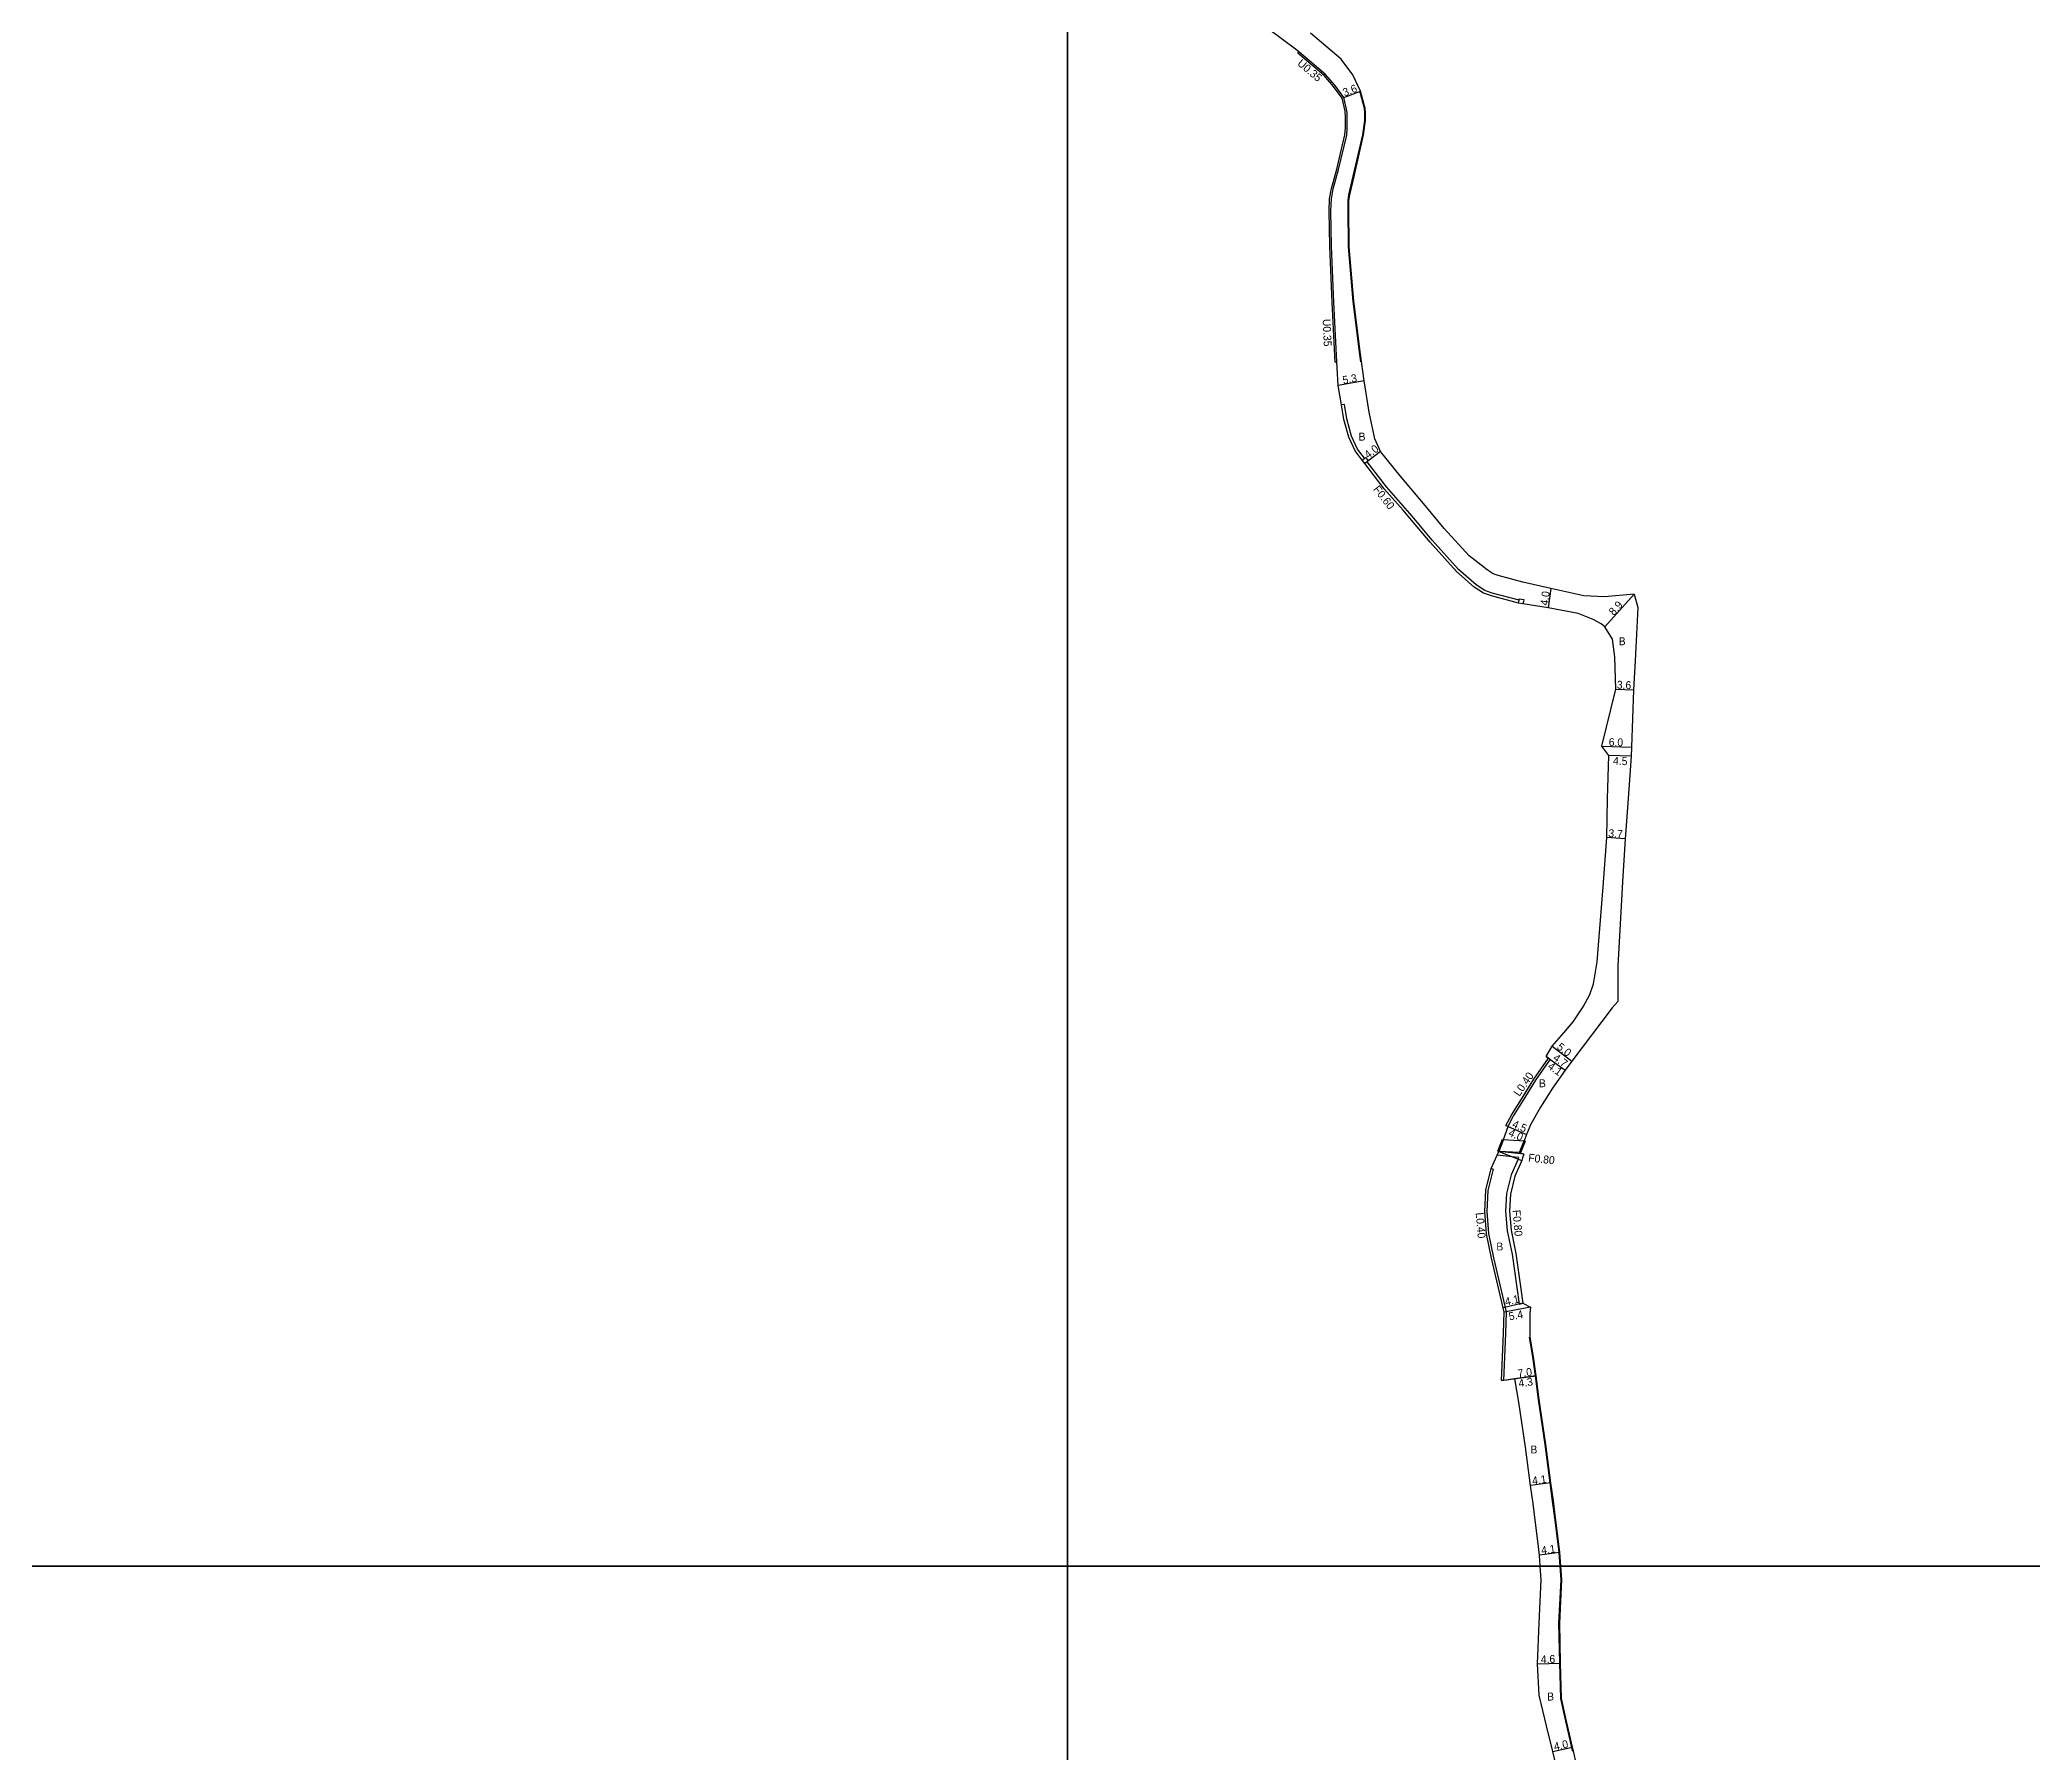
# Model space of a CAD drawing. Header units: metres. Extents: x -24000 to -20000, y -114000 to -111000.
# Drawn here: x -21007.8 to -20605, y -113437.6 to -113091.4 of the extents above; entities that cross this region are included whole.
import ezdxf

# ---------------------------------------------------------------- set-up
doc = ezdxf.new("R2010")
doc.units = ezdxf.units.M
doc.header["$LTSCALE"] = 2.5
for name, color, linetype in [('側溝・桝', 7, 'Continuous'), ('図郭', 7, 'Continuous'), ('幅員', 7, 'Continuous'), ('歩道・分離帯・安全施設', 7, 'Continuous'), ('舗装', 7, 'Continuous'), ('道路', 7, 'Continuous')]:
    doc.layers.add(name, color=color, linetype=linetype)
doc.styles.get("Standard").update_dxf_attribs({"font": ''})
doc.styles.get('Standard').set_extended_font_data('@MS PGothic')

msp = doc.modelspace()

# ---------------------------------------------------------------- linework, layer by layer
at = {"layer": '側溝・桝'}
for points in [[(-20753.42, -113094.13), (-20753.19, -113093.87)], [(-20745.9, -113156.58), (-20746.5, -113144.52), (-20746.97, -113133.15), (-20747.12, -113126.01), (-20747, -113123.55), (-20746.63, -113121.48), (-20745.51, -113117.55), (-20743.89, -113110.63), (-20743.78, -113109.24), (-20743.77, -113108.27), (-20743.8, -113107.6), (-20743.8, -113106.86), (-20743.83, -113106.14), (-20743.86, -113105.84), (-20744.47, -113103.21), (-20746.2, -113100.83), (-20748.13, -113098.64), (-20753.42, -113094.13)], [(-20745.9, -113156.58), (-20745.55, -113156.53)], [(-20739.96, -113176.02), (-20741.33, -113174.21), (-20742.57, -113171.57), (-20743.52, -113168.07), (-20744.01, -113165.13), (-20744.6, -113165.23)], [(-20731.71, -113186.14), (-20735.48, -113181.82), (-20739.42, -113176.74)], [(-20708.69, -113204.75), (-20714.1, -113203.29), (-20715.59, -113202.73), (-20717.38, -113201.6), (-20720.95, -113198.5), (-20726.23, -113192.61), (-20730.3, -113187.76), (-20731.71, -113186.14)], [(-20702.74, -113297.32), (-20702.41, -113297.55), (-20705.34, -113301.79), (-20707.53, -113305.3), (-20709.82, -113308.92), (-20710.99, -113311.12)], [(-20708.78, -113317.4), (-20708.89, -113317.39), (-20713.11, -113316.92)], [(-20707.76, -113316.71), (-20712.77, -113316.16)], [(-20708.88, -113317.75), (-20710.3, -113320.93), (-20711.22, -113324.66), (-20711.43, -113328.25), (-20711.1, -113332.23), (-20710.12, -113336.96), (-20708.69, -113347.06), (-20707.9, -113346.87)], [(-20708.78, -113317.4), (-20708.88, -113317.75)], [(-20714.31, -113319.65), (-20713.93, -113319.78), (-20714.99, -113324.09), (-20715.23, -113328.3), (-20714.86, -113332.77), (-20713.85, -113337.69), (-20711.3, -113348.61), (-20711.41, -113352.96), (-20711.85, -113362.46)]]:
    msp.add_lwpolyline(points, dxfattribs=at)
for points in [[(-20740.44, -113176.39), (-20739.96, -113176.02), (-20739.72, -113175.84), (-20739.18, -113176.56), (-20739.42, -113176.74), (-20739.9, -113177.1)], [(-20708.78, -113205.35), (-20708.69, -113204.75), (-20708.64, -113204.46), (-20707.75, -113204.6), (-20707.82, -113204.99), (-20707.9, -113205.49)]]:
    msp.add_lwpolyline(points, close=True, dxfattribs=at)
at = {"layer": '図郭'}
for points in [[(-21600, -112800), (-20800, -112800), (-20800, -113400), (-21600, -113400)], [(-20800, -112800), (-20000, -112800), (-20000, -113400), (-20800, -113400)], [(-21600, -113400), (-20800, -113400), (-20800, -114000), (-21600, -114000)], [(-20800, -113400), (-20000, -113400), (-20000, -114000), (-20800, -114000)]]:
    msp.add_lwpolyline(points, close=True, dxfattribs=at)
at = {"layer": '幅員'}
for points in [[(-20744.14, -113103.06), (-20740.78, -113101.78)], [(-20740.03, -113160.39), (-20745.25, -113161.34)], [(-20736.74, -113174.65), (-20739.9, -113177.1)], [(-20702.27, -113202.33), (-20702.78, -113206.3)], [(-20685.41, -113203.5), (-20691.36, -113210.12)], [(-20689.16, -113222.69), (-20685.56, -113222.83)], [(-20691.98, -113234.25), (-20685.98, -113234.41)], [(-20686.03, -113236.29), (-20690.52, -113236.14)], [(-20687.26, -113252.98), (-20690.95, -113252.68)], [(-20703.22, -113296.97), (-20699.4, -113299.71)], [(-20702.74, -113297.32), (-20699.4, -113299.71)], [(-20701.97, -113294.86), (-20698.03, -113297.93)], [(-20711.36, -113310.96), (-20707.22, -113312.74)], [(-20710.9, -113311.16), (-20707.22, -113312.74)], [(-20712.77, -113316.16), (-20708.12, -113318)], [(-20707.9, -113346.87), (-20711.89, -113347.81)], [(-20706.39, -113347.68), (-20711.7, -113348.65)], [(-20712.25, -113362.52), (-20705.32, -113361.55)], [(-20705.32, -113361.55), (-20709.58, -113362.15)], [(-20702.31, -113383.18), (-20706.38, -113383.72)], [(-20700.5, -113397.26), (-20704.56, -113397.78)], [(-20704.98, -113419.77), (-20700.38, -113419.65)], [(-20701.85, -113437.49), (-20697.94, -113436.64)]]:
    msp.add_lwpolyline(points, dxfattribs=at)
at = {"layer": '歩道・分離帯・安全施設'}
for points in [[(-20740.68, -113156.53), (-20740.88, -113155.03), (-20742.22, -113144.31), (-20743.2, -113133.29), (-20743.25, -113125.47), (-20743.25, -113123.94), (-20743.09, -113122.74), (-20742.21, -113119.02), (-20740.28, -113110.62), (-20739.89, -113107.76), (-20739.87, -113106.94), (-20739.89, -113106.11), (-20739.96, -113105.29), (-20739.99, -113105.07), (-20740.92, -113101.82)], [(-20706.67, -113353.75), (-20705.99, -113357.7), (-20705.47, -113361.57), (-20704.83, -113366.32), (-20703.49, -113375.43), (-20702.46, -113383.2), (-20701.97, -113386.85), (-20701.54, -113390.24), (-20700.92, -113395.05), (-20700.65, -113397.28), (-20700.46, -113400)], [(-20700.46, -113400), (-20700.26, -113402.76), (-20700.69, -113411.57), (-20700.53, -113419.65), (-20700.3, -113426.79), (-20699.29, -113431.39), (-20698.09, -113436.67), (-20697.92, -113437.41)]]:
    msp.add_lwpolyline(points, dxfattribs=at)
at = {"layer": '道路'}
for points in [[(-20704.4, -113400), (-20704.56, -113397.78), (-20704.82, -113395.54), (-20705.46, -113390.74), (-20705.87, -113387.36), (-20706.38, -113383.72), (-20707.38, -113375.97), (-20708.72, -113366.89), (-20709.58, -113362.15), (-20711.85, -113362.46), (-20712.25, -113362.52), (-20711.81, -113352.95), (-20711.7, -113348.65), (-20711.89, -113347.81), (-20714.24, -113337.77), (-20715.26, -113332.83), (-20715.63, -113328.3), (-20715.38, -113324.03), (-20714.31, -113319.65), (-20713.11, -113316.92), (-20712.77, -113316.16), (-20711.83, -113313.74), (-20710.9, -113311.16), (-20710.99, -113311.12), (-20711.36, -113310.96), (-20710.17, -113308.72), (-20707.87, -113305.09), (-20705.68, -113301.57), (-20702.74, -113297.32), (-20703.22, -113296.97), (-20701.97, -113294.86), (-20699.64, -113292.2), (-20697.74, -113289.99), (-20695.7, -113286.93), (-20694.37, -113284.42), (-20693.64, -113282.26), (-20693.22, -113279.84), (-20692.92, -113277.85), (-20691.67, -113262.66), (-20690.95, -113252.68), (-20690.8, -113244.91), (-20690.52, -113236.14), (-20691.98, -113234.25), (-20689.16, -113222.69), (-20689.35, -113216.16), (-20689.81, -113212.58), (-20691.36, -113210.12), (-20692.06, -113209.51), (-20693.72, -113208.61), (-20696.74, -113207.44), (-20702.78, -113206.3), (-20707.9, -113205.49), (-20708.78, -113205.35), (-20714.28, -113203.86), (-20715.86, -113203.27), (-20717.74, -113202.08), (-20721.36, -113198.93), (-20726.67, -113193.02), (-20730.75, -113188.16), (-20732.16, -113186.53), (-20732.76, -113185.86), (-20735.96, -113182.19), (-20739.9, -113177.1), (-20740.44, -113176.39), (-20741.85, -113174.52), (-20743.13, -113171.78), (-20744.11, -113168.2), (-20744.6, -113165.23), (-20745.25, -113161.34), (-20745.55, -113156.53), (-20746.15, -113144.5), (-20746.62, -113133.14), (-20746.77, -113126.01), (-20746.65, -113123.59), (-20746.29, -113121.56), (-20745.17, -113117.64), (-20743.55, -113110.68), (-20743.43, -113109.26), (-20743.42, -113108.26), (-20743.45, -113107.6), (-20743.45, -113106.85), (-20743.48, -113106.11), (-20743.52, -113105.78), (-20744.14, -113103.06), (-20745.92, -113100.61), (-20747.89, -113098.38), (-20753.19, -113093.87), (-20753.64, -113093.49), (-20759.72, -113088.99)], [(-20685.41, -113203.5), (-20691.44, -113204.01), (-20695.6, -113203.82), (-20702.27, -113202.33), (-20707.94, -113201.1), (-20712.95, -113199.75), (-20713.93, -113199.38), (-20715.16, -113198.6), (-20718.8, -113195.76), (-20723.86, -113190.26), (-20727.69, -113185.58), (-20732.74, -113179.59), (-20736.74, -113174.65), (-20737.83, -113172.07), (-20738.98, -113166.74), (-20740.03, -113160.39), (-20740.73, -113155.01), (-20742.07, -113144.29), (-20743.05, -113133.28), (-20743.1, -113125.47), (-20743.1, -113123.95), (-20742.94, -113122.77), (-20742.06, -113119.05), (-20740.13, -113110.65), (-20739.74, -113107.77), (-20739.72, -113106.94), (-20739.74, -113106.1), (-20739.81, -113105.27), (-20739.85, -113105.04), (-20740.78, -113101.78), (-20742.28, -113098.51), (-20744.67, -113095.35), (-20750.88, -113090.06)], [(-20685.41, -113203.5), (-20684.7, -113206.2), (-20685.23, -113216.97), (-20685.56, -113222.83), (-20685.98, -113234.41), (-20686.03, -113236.29), (-20686.78, -113246.68), (-20687.26, -113252.98), (-20687.76, -113261.66), (-20688.71, -113278.72)], [(-20688.71, -113278.72), (-20688.75, -113285.89), (-20689.86, -113287.17), (-20698.03, -113297.93), (-20699.4, -113299.71), (-20701.93, -113303.37), (-20704.36, -113307.22), (-20706.32, -113310.64), (-20707.22, -113312.74), (-20707.64, -113314), (-20708.58, -113316.42), (-20708.39, -113316.49), (-20707.76, -113316.71), (-20707.98, -113317.49), (-20708.12, -113318), (-20709.54, -113321.18), (-20710.42, -113324.78), (-20710.62, -113328.24), (-20710.3, -113332.12), (-20709.33, -113336.83), (-20707.9, -113346.87), (-20706.39, -113347.68), (-20706.5, -113348.88), (-20706.53, -113353.72)], [(-20706.53, -113353.72), (-20705.84, -113357.67), (-20705.32, -113361.55), (-20704.68, -113366.3), (-20703.34, -113375.4), (-20702.31, -113383.18), (-20701.83, -113386.84), (-20701.39, -113390.22), (-20700.77, -113395.03), (-20700.5, -113397.26), (-20700.31, -113400)], [(-20701.82, -113456.47), (-20701.33, -113455.87), (-20700.75, -113454.17), (-20700.12, -113448.65), (-20700.18, -113445.15), (-20701.26, -113440.06), (-20701.85, -113437.49), (-20703.12, -113432.28), (-20704.62, -113426.1), (-20704.98, -113419.77), (-20704.62, -113411.53), (-20704.2, -113402.8), (-20704.4, -113400)], [(-20700.31, -113400), (-20700.11, -113402.76), (-20700.54, -113411.57), (-20700.38, -113419.65), (-20700.15, -113426.77), (-20699.14, -113431.35), (-20697.94, -113436.64), (-20697.77, -113437.38), (-20697.35, -113439.24)]]:
    msp.add_lwpolyline(points, dxfattribs=at)
for points in [[(-20712.96, -113316.09), (-20712.02, -113313.67), (-20711.83, -113313.74), (-20712.77, -113316.16)], [(-20711.83, -113313.74), (-20707.64, -113314), (-20708.58, -113316.42), (-20712.77, -113316.16)], [(-20708.58, -113316.42), (-20707.64, -113314), (-20707.45, -113314.07), (-20708.39, -113316.49)]]:
    msp.add_lwpolyline(points, close=True, dxfattribs=at)

# ---------------------------------------------------------------- texts
at = {"layer": '側溝・桝'}
for s, rotation, p in [('U0.35', 319.5979, (-20753.65, -113096.41)), ('U0.35', 272.3932, (-20748.4, -113147.88)), ('F0.60', 307.8184, (-20738.28, -113182.32)), ('L0.40', 55.3392, (-20708.62, -113305.17)), ('F0.80', 353.7455, (-20706.9, -113318.21)), ('L0.40', 274.7511, (-20717.47, -113328.58)), ('F0.80', 274.7526, (-20710.02, -113328.05))]:
    msp.add_text(s, height=1.6, rotation=rotation, dxfattribs=at).set_placement(p)
at = {"layer": '幅員'}
for s, rotation, p in [('3.6', 20.8778, (-20743.99, -113102.9)), ('5.3', 10.2381, (-20744.23, -113161.05)), ('4.0', 37.8206, (-20739.2, -113176.2)), ('4.0', 82.651, (-20702.83, -113205.89)), ('8.9', 48.0535, (-20689.53, -113207.94)), ('3.6', 357.8342, (-20688.95, -113222.6)), ('6.0', 358.4691, (-20690.58, -113234.19)), ('4.5', 358.0984, (-20689.71, -113237.99)), ('3.7', 355.3378, (-20690.69, -113252.6)), ('4.7', 324.3555, (-20701.97, -113297.58)), ('5.0', 322.0527, (-20701.2, -113295.33)), ('4.1', 324.3555, (-20703.05, -113299.28)), ('4.5', 336.6713, (-20710.23, -113311.22)), ('4.0', 336.6713, (-20710.97, -113312.97)), ('4.1', 13.2708, (-20711.37, -113347.38)), ('5.4', 10.3706, (-20710.63, -113350.35)), ('7.0', 7.9263, (-20708.87, -113361.89)), ('4.3', 7.9263, (-20708.7, -113363.86)), ('4.1', 7.5543, (-20705.94, -113383.56)), ('4.1', 7.3233, (-20704.13, -113397.63)), ('4.6', 1.4874, (-20704.28, -113419.65)), ('4.0', 12.3404, (-20701.48, -113437.31))]:
    msp.add_text(s, height=1.6, rotation=rotation, dxfattribs=at).set_placement(p)
at = {"layer": '舗装'}
for p in [(-20741.14, -113172.45), (-20688.55, -113213.83), (-20704.68, -113303.19), (-20713.29, -113336.19), (-20706.39, -113377.24), (-20703.01, -113427.19)]:
    msp.add_text('B', height=1.6, dxfattribs=at).set_placement(p)

doc.saveas('drawing.dxf')
